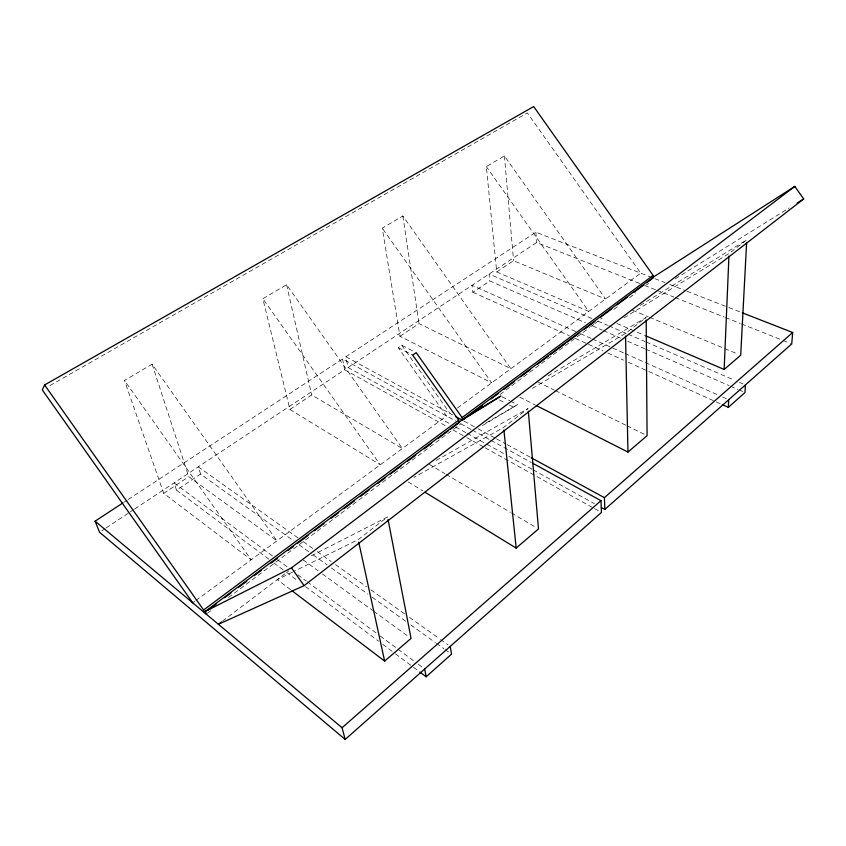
<?xml version="1.0" encoding="UTF-8"?>
<svg xmlns="http://www.w3.org/2000/svg" width="846" height="846" viewBox="0 0 846 846"><rect width="100%" height="100%" fill="white"/><g stroke="black" fill="none" stroke-linecap="round" stroke-linejoin="round"><path stroke-width="0.63" stroke-dasharray="4.23 3.17" d="M482.484 425.591L517.456 404.695L510.783 401.268M222.583 621.101L288.729 570.934M207.312 613.35L211.532 610.199M228.431 597.562L460.795 423.814M500.049 394.458L589.577 327.518M590.635 326.725L593.797 324.367M594.844 323.574L602.225 318.064M613.805 309.403L619.071 305.459M629.604 297.581L635.928 292.853M646.46 284.986L648.565 283.41M192.719 602.817L194.844 601.263M195.902 600.48L446.572 416.01L398.212 347.611L401.755 345.231L415.09 352.084M457.422 408.026L640.708 273.142L527.386 112.909L48.032 386.664M272.423 555.928L174.075 482.886L176.528 490.151L200.597 474.088L293.879 541.038M575.682 331.526L472.068 285.335L472.851 292.272L489.792 280.957L585.337 322.728M163.69 493.355L188.753 476.689L276.938 540.848L152.09 364.182L124.499 380.489L163.69 493.355L251.199 559.788L124.499 380.489M289.914 409.432L311.677 394.955L402.379 448.528L286.572 284.7L262.863 298.712L289.914 409.432L380.266 464.803L262.863 298.712M399.947 336.274L419.024 323.584L510.847 368.708L402.855 215.973L382.265 228.145L399.947 336.274L491.642 382.836L382.265 228.145M496.718 271.926L513.575 260.716L605.567 298.998L504.406 155.95L486.355 166.62L496.718 271.926L588.731 311.391L486.355 166.62M101.774 530.812L105.073 528.623M106.173 527.904L129.258 512.591M130.358 511.862L133.647 509.683M134.747 508.954L344.713 369.755L447.174 426.712M651.991 277.551L535.867 232.206L345.908 356.737L348.076 367.534L536.618 242.538L639.65 283.473M123.812 502.334L127.133 500.166M128.232 499.436L342.524 358.958L455.624 420.97M675.341 278.757L789.191 207.968M640.316 305.374L746.764 239.852L729.051 253.514L622.413 318.815M547.997 375.931L646.164 317.462L625.49 333.419L529.998 389.837M485.942 422.958L517.456 404.695M436.102 460.478L528.094 408.555L503.634 427.42L413.927 477.366M311.402 555.769L387.563 516.969L358.175 539.632L293.71 571.484M292.536 572.065L277.298 579.595L290.982 589.979M654.889 278.683L664.903 282.596M669.821 284.51L685.789 290.749M687.026 291.225L727.571 307.066M728.808 307.542L741.096 312.343M644.557 285.419L655.597 289.808M656.824 290.294L673.998 297.115M675.224 297.602L724.282 317.091M725.508 317.578L740.229 323.426M741.456 323.912L781.926 339.997M783.153 340.483L790.513 343.413M632.48 310.196L648.29 316.774M649.506 317.282L738.272 354.22M616.882 323.458L644.599 335.344M591.851 318.508L489.083 274.051L489.792 280.957M597.9 321.131L607.565 325.308M608.782 325.837L626.918 333.684M628.123 334.202L645.054 341.53M646.259 342.048L734.529 380.235M739.362 382.329L742.989 383.894M592.591 325.9L602.267 330.13M603.473 330.659L620.404 338.062M627.669 341.234L644.599 348.637M645.805 349.165L729.252 385.66M730.468 386.188L737.723 389.361M738.928 389.89L743.771 392.005M580.493 333.673L591.343 338.506M592.549 339.045L623.872 353.015M625.078 353.554L717.852 394.913M722.664 397.06L726.28 398.667M472.851 292.272L569.263 335.693M575.291 338.411L587.346 343.846M588.552 344.385L603.008 350.9M607.83 353.068L623.491 360.132M628.314 362.3L647.602 370.982M648.808 371.531L715.082 401.385M716.287 401.935L721.109 404.102M537.845 381.98L554.289 390.059M555.462 390.63L625.945 425.263M627.119 425.845L644.737 434.506M519.804 397.144L535.095 404.906M501.89 396.7L509.673 400.697M398.212 347.611L412.658 355.077M499.436 399.947L504.999 402.812M509.44 405.118L513.892 407.412M345.908 356.737L452.557 414.878M464.147 421.192L476.89 428.15M478.053 428.774L495.439 438.26M496.602 438.884L505.876 443.939M507.029 444.573L531.373 457.845M460.732 423.772L471.19 429.514M472.322 430.128L489.707 439.666M490.87 440.301L531.425 462.54M348.076 367.534L449.861 423.783M455.645 426.976L466.051 432.729M467.204 433.374L485.71 443.6M486.873 444.235L504.216 453.826M508.848 456.385L531.986 469.17M533.139 469.805L594.442 503.687M452.938 429.905L465.596 436.948M466.749 437.583L484.018 447.185M485.17 447.83L593.384 507.981M594.537 508.615L601.443 512.454M429.208 464.38L444.985 473.697M446.106 474.363L510.328 512.295M511.46 512.962L536.248 527.597M408.153 481.892L422.778 490.86M297.993 537.887L198.292 466.823L200.597 474.088M303.354 541.715L313.009 548.589M317.292 551.645L331.23 561.575M335.524 564.631L366.614 586.796M370.897 589.852L405.202 614.302M409.496 617.358L439.508 638.751M440.586 639.523L448.084 644.864M299.241 544.887L308.896 551.803M313.179 554.891L327.116 564.895M331.41 567.973L367.862 594.135M372.155 597.213L406.471 621.831M410.754 624.919L435.415 642.611M436.494 643.383L444.002 648.766M445.07 649.538L449.353 652.615M303.206 559.946L318.149 570.828M322.421 573.937L372.61 610.442M373.678 611.224L408.914 636.858M277.71 559.851L287.228 566.915M297.792 574.772L306.252 581.054M307.31 581.837L376.047 632.893M380.277 636.033L414.117 661.16M418.347 664.3L422.577 667.441M176.528 490.151L269.61 559.735M273.84 562.897L285.472 571.6M286.53 572.393L298.162 581.086M305.565 586.627L378.543 641.183M382.783 644.345L394.416 653.038M395.473 653.831L412.393 666.479M413.451 667.272L418.738 671.227M401.755 345.231L449.998 413.483M152.09 364.182L188.753 476.689M286.572 284.7L311.677 394.955M342.524 358.958L344.713 369.755M402.855 215.973L419.024 323.584M504.406 155.95L513.575 260.716M535.867 232.206L536.618 242.538"/><path stroke-width="1.27" d="M645.805 335.862L724.144 369.459L728.935 256.148M722.315 404.642L728.343 407.36L728.692 399.746M746.627 242.474L740.705 355.235L724.144 369.459M745.411 384.941L744.977 392.533L728.343 407.36M742.323 312.83L792.702 332.499L791.74 343.899L604.848 509.44L601.379 507.526M646.756 282.733L653.112 277.985L653.112 275.415L533.689 106.554L44.605 384.962L42.3 389.943L192.719 602.817M419.796 672.02L426.141 676.768L451.5 654.159L450.231 646.397M122.712 503.063L95.09 521.168L99.574 532.271L345.179 739.446L601.443 512.454L600.967 500.673L532.589 463.174M345.179 739.446L342.07 727.74L600.967 500.673M604.848 509.44L604.404 497.66L792.702 332.499M292.039 590.783L384.644 661.096L411.05 638.413L388.06 519.55M425.03 492.235L516.176 548.102L538.5 528.93L528.316 411.167M536.269 405.509L627.965 452.081L647.084 435.658L646.185 320.084M221.536 621.895L218.384 624.285L304.063 585.665L803.7 198.947L794.817 186.395L654.878 276.103L463.883 418.559L500.779 396.118L460.446 421.118L205.303 611.404L206.255 614.143M205.303 611.404L291.5 567.878L794.817 186.395M207.725 610.357L216.174 604.055M224.624 597.752L230.958 593.025M238.35 587.515L246.799 581.213M254.181 575.692L261.573 570.183M271.08 563.087L277.414 558.36M287.968 550.482L293.255 546.537M297.475 543.386L308.029 535.507M314.374 530.78L323.87 523.685M331.262 518.175L338.654 512.655M343.931 508.721L354.495 500.843M360.83 496.116L369.268 489.813M377.718 483.51L385.11 477.99M390.387 474.046L400.951 466.167M407.286 461.44L415.735 455.137M424.174 448.835L431.566 443.325M437.9 438.598L448.465 430.709M450.569 429.134L459.018 422.831L458.659 420.145L412.658 355.077L416.2 352.655L462.106 417.586L462.455 420.272L465.628 417.903M474.109 411.579L482.58 405.255M491.05 398.931L498.463 393.401M503.761 389.446L514.357 381.535M520.713 376.798L530.241 369.681M537.654 364.15L548.25 356.24M550.365 354.664L565.202 343.603M567.317 342.017L578.971 333.324M584.269 329.369L594.854 321.469M600.152 317.514L611.806 308.822M617.104 304.867L627.69 296.957M634.045 292.219L643.584 285.102M204.563 612.726L203.611 609.998L458.659 420.145M462.106 417.586L653.112 275.415M797.006 203.114L803.7 198.947M455.666 416.57L462.455 420.272M531.373 457.845L604.404 497.66M95.09 521.168L342.07 727.74M291.5 567.878L304.063 585.665M44.605 384.962L203.611 609.998M358.736 542.191L384.644 661.096M424.692 669.017L426.141 676.768M503.909 430.043L516.176 548.102M625.543 336.052L627.965 452.081"/></g></svg>
